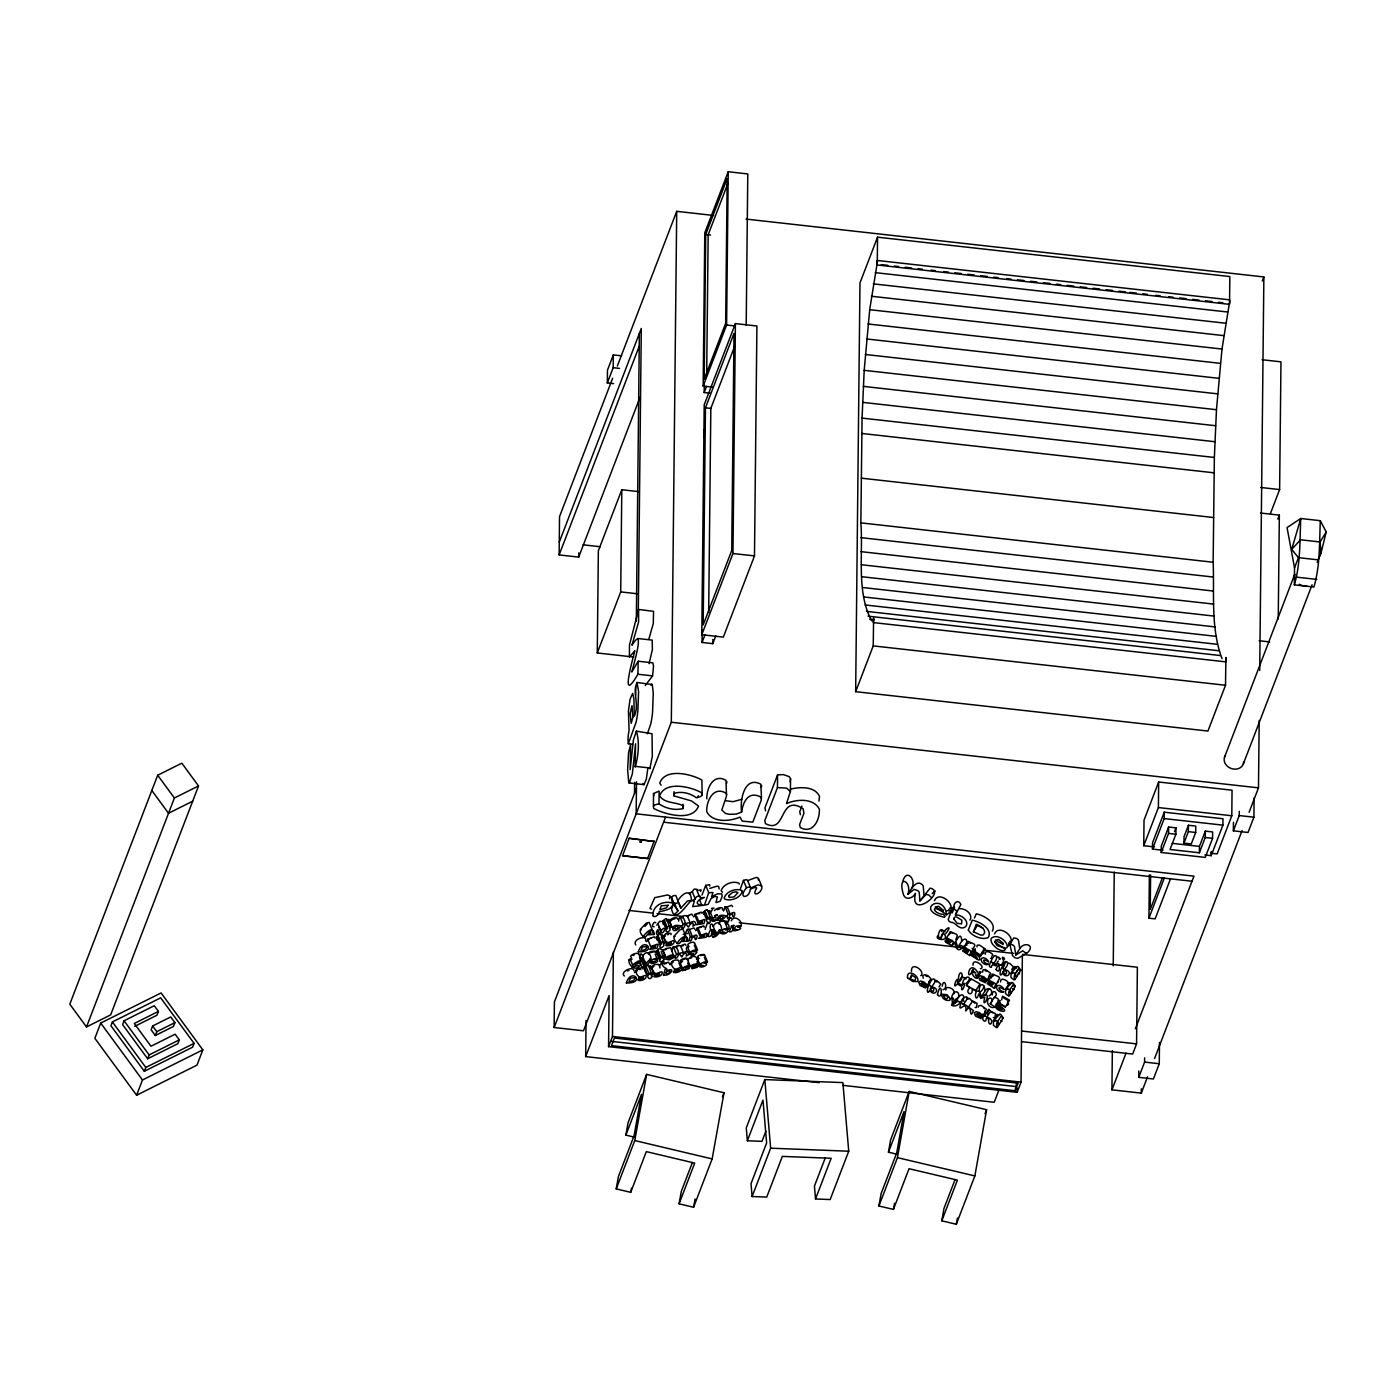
<?xml version="1.0" encoding="UTF-8"?>
<svg xmlns="http://www.w3.org/2000/svg" width="1396" height="1396" viewBox="0 0 1396 1396"><rect width="100%" height="100%" fill="white"/><g stroke="black" fill="none" stroke-linecap="round" stroke-linejoin="round"><path stroke-width="1.5" d="M873.233 620.4L871.575 620.697C856.219 591.834 863.286 554.805 860.861 522.872L862.065 418.102L864.194 370.341L869.691 309.685L877.281 262.727L877.543 237.18L1229.841 276.548L1229.562 302.094L1221.989 349.052L1216.474 409.709L1214.363 457.469L1213.141 562.239C1214.468 594.19 1210.507 628.27 1222.058 658.668M665.526 817.096L583.493 1030.789L554.142 1027.508L554.404 1001.962L636.436 788.269M640.136 397.057L578.694 557.109L559.133 554.927L559.534 516.607L612.652 378.211M578.694 557.109L578.747 552.851M819.138 1082.685L585.674 1056.598L586.058 1020.406M633.801 657.045L597.279 652.962L598.361 550.774L621.796 489.734L638.984 491.654M613.612 383.638L607.33 382.94L607.469 370.167L613.315 354.916L621.709 355.84M607.33 382.94L613.193 367.671L613.315 354.916M1022.361 956.522L1021.034 1082.127L1017.143 1092.3L608.569 1046.634L609.11 995.54L585.674 1056.598M608.569 1046.634L612.478 1036.46L613.368 952.037M597.279 652.962L620.714 591.904L621.796 489.734M622.564 855.713L647.639 858.523L622.564 855.713L629.107 838.281L654.183 841.509L629.107 838.281M634.517 793.277L634.622 782.388M635.546 695.208L635.634 686.5M636.332 621.115L639.368 333.469M636.506 781.743L636.175 813.816L1193.964 876.147L1135.367 1028.782M638.251 615.758L641.288 328.461L559.273 542.154M640.467 841.805L641.27 842.12L640.275 842.172M653.415 806.312L653.537 793.539L659.121 791.043L658.982 803.817C665.718 808.546 674.983 810.657 682.993 808.546L683.394 805.841C675.891 801.845 664.67 803.66 659.627 795.877C665.02 780.608 690.671 786.506 701.752 792.841L702.171 795.127L700.513 796.645L696.325 797.762C690.27 793.172 681.684 791.078 674.355 793.277L673.989 795.912L691.404 800.903L698.524 806.015C692.678 822.052 665.159 814.496 653.729 808.476L653.415 806.312L654.933 804.846L658.982 803.817M554.142 1027.508L671.319 722.238L676.711 211.337L713.548 215.455M673.989 795.912L674.041 791.654M682.993 808.546L683.045 804.288M712.955 387.163L703.165 386.081L704.788 232.8L728.223 171.743L747.785 173.942L746.197 325.041M710.058 393.201L704.195 392.538L704.282 384.022M705.713 234.511L704.177 379.276L725.658 323.314L727.194 178.548L705.713 234.511L710.599 235.069M701.787 634.709L704.212 404.805L735.395 323.593L756.911 326.001L754.486 555.905L723.32 637.117L701.787 634.709L732.952 553.514L735.395 323.593M715.782 635.93L712.815 643.661L702.048 642.457L702.188 629.683M704.195 438.1L704.299 429.584M705.451 407.807L703.165 624.937L731.731 550.495L734.017 333.365L705.451 407.807L710.826 408.4L734.767 346.034M702.171 795.127L701.891 780.067C690.811 773.733 665.142 767.835 659.767 783.104L661.093 785.198M706.673 375.227L708.156 234.79L728.101 182.824M708.679 612.512L710.826 408.4M712.815 643.661L712.85 639.403M703.165 386.081L726.601 325.024L728.223 171.743M726.723 794.376L725.885 793.103C713.53 785.896 706.359 800.606 706.708 811.634C712.606 823.064 729.864 821.476 740.02 817.114L742.236 821.092L752.828 822.122L761.309 799.995L760.698 796.994C749.076 790.921 743.178 800.711 741.625 812.106L736.181 814.112L729.393 814.304L725.588 813.502L721.802 810.064L726.496 796.104L726.007 780.347C713.67 773.122 706.481 787.833 706.83 798.861M741.625 812.106C739.74 800.379 744.295 775.408 760.82 784.22L761.535 798.268M777.45 787.623L777.589 774.85L783.383 774.606L789.298 776.682L790.555 778.759L790.415 791.532L786.471 803.59C796.523 799.088 813.659 797.831 819.382 809.244C819.888 820.412 812.455 834.529 800.24 827.462L799.611 824.495L803.939 813.205L803.084 808.72C778.549 793.155 786.838 834.913 765.427 823.588L764.799 820.604L777.45 787.623L786.629 788.112L790.415 791.532M855.661 691.683L873.233 645.894L873.599 618.096L873.338 622.581L1225.775 661.844L1225.897 657.464L1225.514 685.262L1207.941 731.05L855.661 691.683L859.971 282.969L877.543 237.18M1015.171 1090.747L1018.103 1083.122L614.432 1038.013L611.5 1045.639L1015.171 1090.747L1016.689 1082.685M1017.143 1092.3L1017.178 1088.042M1147.547 1076.84L1141.3 1093.12L1111.931 1089.84L1112.35 1050.665M1113.24 965.77L1114.235 872.186M1021.924 1041.678L1132.662 1054.05L1136.571 1043.876L1137.374 967.236L1022.395 954.393M1159.5 1042.446L1159.273 1063.735L1153.41 1078.986L1138.735 1077.346L1138.804 1070.959M1154.544 846.918L1143.743 845.714L1144.022 820.167L1158.663 782.004L1232.057 790.206L1231.795 815.753L1217.138 853.916L1210.664 853.183M1141.3 1093.12L1141.335 1088.775M1138.735 1077.346L1144.598 1062.094L1144.633 1057.836M1170.546 878.747L1155.138 918.865L1148.925 918.167L1149.379 874.908M1150.601 874.926L1150.234 909.529L1162.432 877.718M1162.973 850.269L1152.485 849.1L1152.555 842.713L1164.264 812.193L1222.983 818.754L1222.913 825.141L1211.205 855.661L1204.905 854.963M1143.743 845.714L1158.401 807.551L1158.663 782.004M1161.228 852.485L1161.28 846.098L1168.609 827.025L1175.956 827.845L1175.886 834.232L1170.023 849.501L1199.391 852.782L1205.237 837.513L1205.306 831.126L1212.653 831.946L1212.583 838.333L1205.254 857.406L1161.228 852.485L1168.539 833.412L1168.609 827.025M1152.485 849.1L1164.194 818.58L1164.264 812.193M1183.965 843.097L1184.035 836.71L1188.432 825.263L1195.761 826.083L1195.691 832.47L1191.294 843.917L1183.965 843.097L1188.362 831.65L1188.432 825.263M1199.391 852.782L1199.443 846.395L1205.306 831.126M1211.205 855.661L1211.239 851.403M1254.097 798.041L1253.905 817.201L1248.041 832.47L1233.366 830.829L1233.453 822.314M1233.366 830.829L1239.229 815.561L1239.264 811.303M1249.106 812.28L1258.477 787.85L1259.192 720.458M1259.716 670.446L1263.869 276.949L746.04 219.085M1278.247 619.039L1279.347 515.124L1260.483 513.013M1270.447 513.466L1279.626 489.577L1280.97 361.843L1262.089 359.732M1320.319 520.691C1319.342 542.73 1320.18 565.904 1313.915 587.035L1294.354 584.854L1294.528 567.823L1287.06 527.583L1300.74 518.492L1320.319 520.691L1326.2 531.963L1321.087 552.694L1317.196 562.309M907.889 894.295C912.478 881.26 896.738 873.215 903.578 894.976C905.864 900.752 913.089 898.082 915.479 893.405C909.075 920.33 947.256 891.59 930.12 888.135L919.912 900.909L919.249 892.707A2.827 1.518 32.2 0 0 917.835 890.683L914.153 889.322L907.889 894.295C910.646 890.386 915.759 879.48 921.849 884.314A2.827 1.518 32.2 0 1 923.245 886.355L923.908 894.539M911.885 887.926C916.544 879.759 906.353 867.684 902.706 881.644M992.8 963.676C991.492 958.214 986.64 967.794 991.439 967.254C990.898 962.071 998.786 968.039 995.139 963.886A2.181 1.169 32.2 0 0 993.254 963.484C999.658 958.563 995.784 949.367 990.828 961.757M641.427 841.858L640.31 841.579M948.914 934.762L950.013 933.575M660.971 932.563C662.524 935.076 666.555 927.974 663.728 928.357C661.006 928.794 661.721 933.662 658.179 932.703C659.226 923.454 652.037 939.717 660.971 932.563L658.703 927.066M1294.354 584.854C1300.618 563.722 1299.763 540.531 1300.74 518.492L1291.719 549.413L1298.437 557.65L1318.016 559.831L1321.087 552.694L1320.092 541.98L1326.2 531.963M1000.286 1000.478C983.814 1010.599 1016.864 1015.974 999.327 1005.835L999.85 1004.457L1005.312 1007.092L1009.517 1000.199L1002.503 996.186L1001.7 999.868M1005.486 1006.83L998.506 1002.537L997.32 1005.835L1002.363 1009.605L998.925 1008.872A3.926 2.111 32.2 0 1 997.18 1006.97L995.941 1007.074M997.617 1026.95L1003.218 1017.893L1000.967 1014.613A2.548 1.379 32.2 0 0 999.868 1014.02C995.941 1018.539 992.591 1020.144 993.481 1025.24C998.855 1029.794 996.412 1027.63 996.639 1023.53L999.222 1024.263L996.953 1020.982A2.548 1.379 32.2 0 0 995.854 1020.371L994.807 1021.261M1009.744 995.348L1015.346 986.309L1013.077 983.028A2.548 1.379 32.2 0 0 1011.978 982.418C1008.069 986.955 1004.719 988.56 1005.609 993.655C1010.983 998.192 1008.54 996.046 1008.767 991.945L1011.35 992.661L1009.081 989.398A2.548 1.379 32.2 0 0 1007.982 988.787L1006.935 989.677M1015.154 979.207L1020.773 970.168L1018.504 966.887A2.548 1.379 32.2 0 0 1017.405 966.276C1013.496 970.813 1010.146 972.419 1011.018 977.514C1016.41 982.051 1013.967 979.905 1014.194 975.804L1016.759 976.519L1014.508 973.239A2.548 1.379 32.2 0 0 1013.409 972.646L1012.362 973.518M998.821 1014.892L997.407 1014.456L997.599 1015.468M1016.358 967.166L1014.822 966.905L1015.956 968.213M647.622 975.158C647.535 980.69 653.328 978.945 651.164 974.792C655.736 973.71 652.543 973.64 651.443 972.698A2.513 1.064 -22.4 0 0 650.309 972.96C646.767 979.067 641.759 966.922 647.29 965.613A2.513 1.064 -22.4 0 1 648.425 965.369L650.833 971.913M650.03 967.009L650.693 966.049L648.564 966.416M661.53 936.035C664.479 934.5 660.256 935.599 660.36 934.273A2.513 1.064 -22.4 0 0 659.226 934.517C653.642 937.327 660.029 938.531 660.797 944.22C656.853 950.449 666.852 946.366 663.1 943.696L665.787 942.387L663.536 942.649L661.268 937.152M663.536 942.649L663.379 941.602A2.513 1.064 -22.4 0 0 662.245 941.864L659.54 944.254L660.797 944.22M664.653 923.122L666.922 928.637C662.978 934.866 672.977 930.783 669.225 928.113L671.912 926.804L669.661 927.066L666.485 918.673A2.513 1.064 -22.4 0 0 665.351 918.934C662.018 921.238 663.397 920.959 662.978 924.065M660.64 958.459C656.696 964.706 666.695 960.605 662.943 957.953C667.515 956.871 664.304 956.766 663.24 955.859A2.513 1.064 -22.4 0 0 662.088 956.103L659.401 958.511L660.64 958.459L657.621 951.13L656.364 951.165L659.069 948.774A2.513 1.064 -22.4 0 1 660.203 948.512M662.158 949.995L660.203 948.512M669.661 927.066L669.522 926.019A2.513 1.064 -22.4 0 0 668.387 926.281L665.683 928.672L666.922 928.637M666.206 920.784L668.893 919.475L666.642 919.737M710.442 917.975L710.302 916.91A2.513 1.064 -22.4 0 0 709.151 917.172C701.979 921.587 712.71 925.949 710.006 919.022L712.693 917.713L710.442 917.975L707.266 909.581A2.513 1.064 -22.4 0 0 706.132 909.843L703.427 912.234L704.683 912.199M709.465 910.873L707.423 910.628M966.503 985.419L969.784 987.949C964.06 992.661 972.855 997.564 972.209 989.293L975.717 990.811L979.94 983.901L970.988 978.736L966.503 985.419L975.909 990.549M647.953 767.608L646.278 779.317L643.992 784.657L628.776 782.877L627.624 769.894L628.549 752.863L630.626 744.487L630.154 769.615L633.383 740.072L636.367 731.138L652.037 733.755L652.316 756.266L649.821 768.777M995.086 1007.144L990.253 1003.741C996.221 997.372 985.803 995.191 987.775 1003.654C993.289 1014.665 1005.731 998.803 994.249 997.39C999.676 993.952 992.294 987.6 992.277 994.929M818.981 801.025L819.522 796.47C814.758 786 800.013 786.89 790.555 789.106M726.635 783.331L726.862 781.603M718.853 923.96C721.994 915.357 733.703 927.276 727.019 929.387A3.385 1.448 -22.4 0 0 725.135 929.684C733.354 929.562 720.371 939.368 719.289 929.579M761.448 787.222L761.675 785.494M931.01 987.024C927.834 979.783 925.373 998.402 929.858 990.2C933.156 997.163 941.253 989.834 933.121 987.147A3.141 1.693 32.2 0 0 931.01 987.024C938.95 980.655 932.877 973.553 929.038 985.07M1003.724 969.731C1000.531 962.49 998.07 981.109 1002.555 972.907C1005.853 979.87 1013.95 972.541 1005.818 969.854A3.141 1.693 32.2 0 0 1003.724 969.731C1011.664 963.362 1005.574 956.26 1001.735 967.777M694.894 929.282L693.847 927.904L689.484 929.509L692.521 936.856C701.438 929.98 694.475 945.877 694.911 936.629A2.181 0.942 -22.4 0 0 692.241 937.728C689.519 946.436 687.53 935.023 692.521 936.856M732.603 906.65L731.556 905.271L727.211 906.877L730.248 914.223C739.165 907.348 732.185 923.245 732.638 913.996A2.181 0.942 -22.4 0 0 729.968 915.078C727.229 923.803 725.239 912.391 730.248 914.223M758.412 880.161L757.941 877.77L756.335 877.403L747.628 880.614L750.664 887.961L758.185 884.82L761.64 886.059C763.769 892.498 750.141 898.832 756.615 888.205A3.036 1.309 -22.4 0 0 755.445 887.524A4.363 1.867 -22.4 0 0 750.106 889.706C749.827 898.431 736.844 899.46 746.476 887.751L749.373 886.914L750.664 887.961M963.572 1000.374L963.938 1001.298M719.167 889.008L718.696 886.547L717.09 886.163L709.883 888.38M790.119 781.673L790.555 778.759M686.029 945.424L685.017 944.08L680.602 945.825L683.621 953.154C687.652 948.216 691.753 954.62 686.169 956.033C688.054 950.798 682.906 953.363 681.894 956.975C680.428 956.4 679.922 950.693 677.095 957.761C672.383 960.71 676.641 951.95 679.119 953.712A3.089 1.326 -22.4 0 1 681.335 952.805L683.621 953.154M692.748 915.479L691.735 914.153L687.303 915.881L690.339 923.227C694.37 918.289 698.471 924.693 692.887 926.089C694.772 920.854 689.624 923.437 688.612 927.049C686.623 926.857 687.059 920.47 683.813 927.834C679.102 930.783 683.359 922.023 685.837 923.786A3.089 1.326 -22.4 0 1 688.054 922.878L690.339 923.227M655.806 922.704C654.026 920.435 650.344 927.52 654.183 926.804M661.547 921.412L659.61 921.412L656.783 925.199M703.863 914.31L705.922 915.287M723.582 910.96L725.135 906.772L727.211 906.877M740.369 888.781L743.457 880.405L746.354 879.567L747.628 880.614M697.372 889.444L694.353 889.008L692.241 891.66L695.278 898.989L692.015 900.752L694.475 901.066L692.643 906.597C717.666 903.613 690.182 907.749 699.099 900.036L704.457 897.419L699.954 897.942C702.153 894.121 694.929 896.249 695.278 898.989M637.902 674.233L638.199 661.233L631.812 671.965C631.062 673.954 646.871 621.726 631.969 645.231L638.618 621.866L638.583 609.441L629.474 645.074L629.404 657.027L634.866 650.745C634.29 653.851 618.393 707.772 637.902 674.233L652.578 675.873L653.52 666.189L652.874 662.873L638.199 661.233M934.448 900.717C939.072 889.13 960.553 907.103 946.54 914.781C929.37 901.519 932.476 913.804 943.347 914.397L945.197 916.3L944.411 917.294C913.525 910 943.783 891.311 946.54 914.781M978.16 1007.214L978.683 1005.853L981.144 1005.399L986.431 1009.291L982.208 1017.422L976.205 1014.229L981.144 1018.679L975.507 1016.061L974.286 1012.798L976.136 1011.681L979.381 1012.606L982.016 1014.857L982.208 1017.422M994.563 933.889C998.733 923.053 1019.638 938.88 1007.65 946.366M709.796 886.111L709.552 884.663L705.713 885.361L701.996 895.028M888.449 1152.189L890.648 1139.782L909.197 1091.445L986.606 1109.715L974.862 1175.921L956.312 1224.257L941.794 1220.819L957.412 1180.126L909.04 1168.714L893.423 1209.407L878.904 1205.987L881.103 1193.58L896.738 1152.869L904.067 1111.495L888.449 1152.189L896.738 1154.16M878.904 1205.987L897.453 1157.65L909.197 1091.445M893.423 1209.407L894.522 1203.212M941.794 1220.819L943.993 1208.413L954.934 1179.917M956.312 1224.257L957.412 1218.045M625.862 1135.123L628.078 1122.716L646.627 1074.379L724.018 1092.754L712.135 1158.924L693.585 1207.261L679.084 1203.823L694.702 1163.112L646.331 1151.63L630.713 1192.341L616.212 1188.886L618.428 1176.479L634.063 1135.786L641.479 1094.412L625.862 1135.123L634.15 1137.094M616.212 1188.886L634.761 1140.549L646.627 1074.379M630.713 1192.341L631.463 1188.205M709.308 923.611L707.266 923.245L705.137 929.474M679.084 1203.823L681.3 1191.416L692.241 1162.92M693.585 1207.261L695.068 1198.99M677.845 919.353C677.13 915.602 669.417 918.777 668.911 921.953M634.168 971.023C633.435 964.95 619.318 972.174 624.396 976.013M687.617 960.465C690.741 953.852 699.309 955.388 698.209 963.676M669.487 963.851L668.457 962.158L663.641 963.641C665.787 957.691 657.865 965.212 660.064 967.952M643.085 969.278L643.155 968.51A2.966 1.274 -22.4 0 0 642.195 967.986C630.242 966.887 638.495 980.655 643.469 977.27C629.177 981.161 646.714 982.557 646.191 975.856A2.966 1.274 -22.4 0 0 645.214 975.333L638.775 977.793M655.021 938.182L655.108 937.414A2.966 1.274 -22.4 0 0 654.131 936.89L647.692 939.124L650.711 946.697L655.719 945.65L649.489 949.385L657.01 948.233L658.127 944.76A2.966 1.274 -22.4 0 0 657.15 944.237L650.711 946.697M659.087 965.718L659.156 964.95A2.966 1.274 -22.4 0 0 658.197 964.427C646.243 963.31 654.497 977.095 659.47 973.693C645.179 977.584 662.716 978.98 662.193 972.279A2.966 1.274 -22.4 0 0 661.215 971.756L654.776 974.216M671.022 934.622L671.11 933.854A2.966 1.274 -22.4 0 0 670.132 933.331C658.179 932.214 666.433 945.999 671.406 942.597C657.115 946.488 674.652 947.884 674.128 941.183A2.966 1.274 -22.4 0 0 673.151 940.66L666.712 943.12M678.578 961.373L678.648 960.605A2.966 1.274 -22.4 0 0 677.671 960.082C665.718 958.965 673.971 972.75 678.945 969.348C664.67 973.239 682.19 974.635 681.667 967.934A2.966 1.274 -22.4 0 0 680.707 967.411L674.268 969.871M701.944 913.508L702.014 912.74A2.966 1.274 -22.4 0 0 701.036 912.216L694.597 914.45L697.634 922.006L702.642 920.959L696.395 924.693L703.933 923.559L705.032 920.069A2.966 1.274 -22.4 0 0 704.073 919.545L697.634 922.006M704.125 927.223L704.195 926.473A2.966 1.274 -22.4 0 0 703.218 925.949L696.779 928.166L699.815 935.739L704.806 934.692L698.576 938.426L706.097 937.274L707.214 933.802A2.966 1.274 -22.4 0 0 706.254 933.278L699.815 935.739M649.07 663.658L652.386 649.664L652.194 640.101L637.518 638.461M629.317 783.016L632.336 773.925L635.546 743.806L635.145 767.137C638.461 756.126 639.717 741.695 636.367 731.138M877.299 260.598L877.177 264.978L1229.475 304.345L1229.754 303.054L1229.667 299.843L877.369 260.476L877.177 264.978M648.843 639.228L653.293 623.506L653.555 611.343L638.583 609.441M157.678 775.234L69.8 1004.178L86.5 1026.95L110.65 1014.892L198.529 785.948L181.829 763.193L157.678 775.234L174.395 797.989L86.5 1026.95M100.704 1023.059L94.858 1038.327L136.616 1095.232L196.976 1065.131L202.839 1049.862L161.081 992.957L100.704 1023.059L142.462 1079.981L136.616 1095.232M112.395 1021.924L110.93 1025.746L144.329 1071.273L192.613 1047.192L194.079 1043.37L160.68 997.843L112.395 1021.924L145.795 1067.451L144.329 1071.273M124.069 1020.79L122.604 1024.612L147.662 1058.761L177.833 1043.702L179.299 1039.88L175.128 1034.192L150.977 1046.232L134.278 1023.477L158.429 1011.419L154.241 1005.731L124.069 1020.79L149.128 1054.94L147.662 1058.761M152.618 1025.99L151.152 1029.794L155.322 1035.5L173.436 1026.461L174.901 1022.64L170.731 1016.951L152.618 1025.99L156.788 1031.679L155.322 1035.5M158.429 1011.419L156.963 1015.241L134.662 1026.357M617.346 365.996L676.711 211.337M559.133 554.927L639.228 346.243M704.195 392.538L706.533 386.43M628.305 743.736L636.035 722.36A16.839 2.74 -83.6 0 0 637.867 711L638.583 691.439L637.012 682.504C632.353 693.376 639.717 704.806 634.238 716.183L633.941 698.907L632.65 693.341L630.032 699.431L628.444 710.965L629.072 730.701A7.608 1.239 -83.6 0 0 628.025 739.845L628.305 743.736L632.51 744.208M647.43 733.807L650.711 724A16.839 2.74 -83.6 0 0 652.543 712.641L653.258 693.079L652.281 684.546L637.012 682.504M702.048 642.457L705.015 634.726M647.639 858.523L654.183 841.09M657.76 936.873L656.853 939.648L657.865 940.136M662.699 935.337L665.735 942.666M657.621 951.13L656.993 954.288M685.174 924.257C685.593 918.184 679.137 912.199 678.648 921.168M678.456 954.183C678.875 948.128 672.418 942.125 671.93 951.095M665.211 969.068L663.397 975.333A2.687 1.152 -22.4 0 0 664.479 975.089C670.289 976.048 676.467 966.259 666.66 970.988C668.51 966.992 660.744 968.597 662.193 961.739M689.484 929.509C687.617 926.787 683.586 935.355 687.478 933.505M708.732 892.69L704.457 905.166L708.156 904.311L711.122 898.448L714.996 896.441L717.387 896.965L715.939 902.601L720.196 901.258L722.203 896.337L721.732 893.894L717.509 893.841L711.576 896.686L712.99 892.515L708.732 892.69L705.713 885.361M709.622 913.804L712.501 909.459M712.641 917.975L709.657 910.558M777.589 774.85L764.938 807.83L765.566 810.814M726.339 924.292L729.218 919.947M801.915 806.068L799.734 811.722L800.379 814.706M722.465 1096.785L724.018 1092.754M825.368 1157.616L814.444 1186.111L815.526 1198.972L830.166 1199.548L848.733 1151.211L842.887 1082.598L764.816 1079.579L746.267 1127.916L747.366 1140.776L761.989 1141.335L765.898 1131.161M747.366 1140.776L762.984 1100.083L766.631 1142.958L751.013 1183.668L752.095 1196.529L766.736 1197.087L782.353 1156.394L831.161 1158.279L815.526 1198.972M752.095 1196.529L770.644 1148.193L764.816 1079.579M911.483 971.424C910.716 961.059 924.484 970.203 921.5 975.176L920.679 975.664M910.035 978.666L911.501 974.879L914.851 977.078A3.071 1.658 32.2 0 1 915.689 978.509L915.078 980.114A3.089 1.675 32.2 0 1 913.595 980.289L910.035 978.666L912.042 975.49M952.77 907.522L948.25 919.301L948.983 921.203A5.462 2.949 32.2 0 0 951.095 922.39C955.004 921.5 958.668 930.312 964.776 927.363C971.058 922.302 961.355 914.031 955.475 915.043L956.853 910.803C949.612 908.238 957.115 896.337 960.849 904.451L955.475 915.043M952.247 912.932L954.498 907.051M952.159 945.86L953.311 942.125A3.001 1.623 32.2 0 0 952.386 940.625C932.982 931.83 963.24 946.924 946.017 939.927C942.422 941.829 949.472 943.993 950.31 944.708C954.655 948.931 960.78 926.647 961.739 941.131L957.743 947.483C953.451 930.8 954.114 958.354 963.083 946.75C969.208 943.679 966.992 935.355 961.739 941.131M942.195 986.204C943.836 976.554 948.704 988.281 942.963 989.729M974.443 918.062L976.293 913.804C983.098 915.13 997.076 922.355 992.329 931.149M973.413 931.76L976.328 924.187C979.8 925.792 987.618 930.085 983.482 934.639A6.195 3.333 32.2 0 1 980.533 935.006L973.413 931.76L977.427 925.391L983.255 928.323M957.621 982.767C958.616 971.982 950.938 991.875 957.167 983.953L961.739 986.483C960.657 997.25 968.388 977.427 962.193 985.279L957.621 982.767C967.044 977.427 959.349 965.718 958.371 979.085M969.731 955.562L970.883 951.828A3.001 1.623 32.2 0 0 969.958 950.327L964.462 947.622L963.973 948.617L967.899 950.153L968.492 951.601L963.589 949.629L962.49 950.833L969.731 955.562L974.879 945.476A3.001 1.623 32.2 0 0 973.972 943.975L967.969 941.34L963.729 948.268M962.193 985.279C963.362 973.256 974.862 976.083 966.119 983.412M973.012 965.247C972.314 956.609 986.85 967.271 980.446 968.789M971.738 971.982L972.454 970.133L975.856 973.117L971.738 971.982L973.745 968.807M971.389 973.012C965.805 980.76 969.173 959.261 977.287 971.791C979.573 973.187 977.758 976.432 975.385 974.879C979.399 981.213 973.239 977.636 972.227 973.466L971.389 973.012L973.396 969.819M961.094 1002.764C956.487 1016.271 967.236 997.878 965.875 1010.983C972.89 1000.618 968.51 1022.186 973.413 1010.634L965.875 1005.155A3.141 1.693 32.2 0 0 963.746 1004.544C954.724 1000.025 975.595 989.869 963.1 1004.614M970.534 979.015L970.935 979.975M1262.298 281.015L1263.869 276.949M994.406 988.316L995.54 984.581A3.001 1.623 32.2 0 0 994.633 983.081L989.118 980.376L988.647 981.371L992.556 982.906L993.167 984.355L988.263 982.383L987.147 983.587L994.406 988.316L999.553 978.23A3.001 1.623 32.2 0 0 998.629 976.729L992.643 974.094L988.403 981.022M984.581 1015.73C979.73 1018.417 985.942 1024.716 986.291 1018.539A2.216 1.187 32.2 0 1 988.874 1019.307C987.513 1022.5 990.951 1027.561 991.875 1020.895L990.218 1018.626L984.581 1015.73L988.892 1009.43L990.584 1011.245L986.571 1017.597M1003.515 967.201L1005.731 961.425M988.577 1009.378L987.426 1014.264M999.082 1000.827L997.739 1000.81M1010.791 973.344L1014.822 966.905M993.237 1021.087L997.268 1014.648M1005.364 989.502L1009.535 982.871L1010.948 983.308M1009.395 983.063L1010.128 984.145M1020.738 970.255L1019.603 970.22M1003.183 1017.981L1002.049 1017.963M1015.311 986.396L1012.763 985.593M985.053 1113.729L986.606 1109.715M998.925 1090.049L994.231 1102.264L842.922 1085.355M1277.829 519.103L1279.347 515.124M1174.49 831.667L1175.956 827.845M1148.925 918.167L1164.316 878.067M1294.528 567.823L1298.437 557.65M1224.484 757.33L1294.79 574.175A9.981 8.359 21 0 0 1294.755 578.572M1111.931 1089.84L1125.996 1053.212M1243.347 763.856L1312.1 584.767M1154.579 1058.517L1242.074 830.585M669.452 898.658L670.063 896.023L667.707 894.941L654.741 897.663L649.978 908.412L651.6 909.197M731.277 920.784C735.203 912.687 745.656 924.955 739.391 926.63A3.385 1.448 -22.4 0 0 737.507 926.927C747.855 928.515 728.939 932.511 735.081 929.998A4.293 1.832 -22.4 0 0 737.228 929.649C732.935 929.771 734.087 924.449 741.276 926.106M641.427 841.945L640.066 842.015M645.58 940.852C647.936 934.186 631.498 939.333 635.826 944.987M662.734 951.182L665.63 948.582L670.691 947.762L673.954 956.871L667.742 958.337L673.291 957.848L669.295 959.907L665.63 959.157L667.637 956.487L670.987 955.108L673.727 955.091L673.954 956.871M722.517 909.983C724.123 905.533 715.799 908.307 714.49 910.558M646.47 941.55L648.233 940.119M634.534 972.646L637.117 970.883M662.472 937.972L665.054 936.21M693.393 916.858L695.958 915.095M670.028 964.723L671.79 963.292M695.574 930.591L697.319 929.16M697.354 797.605L698.436 795.772M650.99 685.296L651.688 684.145M969.941 920.173C973.518 914.223 965.072 908.081 959.471 908.691M937.815 935.983C933.819 939.613 949.681 942.352 944.464 934.151C941.34 931.935 942.544 940.817 938.932 937.309C936.89 935.093 941.358 925.897 941.724 931.603M940.852 938.077C942.003 930.347 954.934 921.814 945.738 933.61M946.156 938.566L950.397 931.638L956.382 934.273A3.001 1.623 32.2 0 1 957.307 935.774L955.859 939.438M926.665 986.763L926.473 984.197L923.838 981.964L920.592 981.022L918.743 982.156L919.964 985.402L925.6 988.036L920.662 983.569L926.665 986.763L930.888 978.648L927.851 975.595L924.606 974.652L922.756 975.787L923.245 978.212M976.973 946.907L977.217 945.197L979.451 945.075L985.035 948.809L980.725 955.894L975.211 953.241L979.538 957.377L979.783 959.541A3.211 1.728 32.2 0 1 978.352 959.959L971.372 955.649L975.35 948.826M981.074 955.632C960.116 940.258 987.687 968.091 972.523 955.004L975.525 950.222M959.174 980.777L961.163 977.601M951.671 997.861C952.247 990.759 959.645 989.31 958.808 996.814L954.794 1003.166C950.432 986.012 951.2 1016.497 957.604 997.459M979.852 955.841L982.854 951.077M958.808 996.814C963.921 991.038 966.084 999.536 960.029 1002.45C958.494 1006.795 947.587 1007.703 953.625 1001.665M953.171 1003.462L956.173 998.681M976.694 978.264L980.865 971.791L976.851 978.142M968.074 1007.528L972.768 1001.037L977.113 1003.392L976.397 1007.458L975.141 1007.528M995.296 965.788L998.297 961.024M979.957 992.155C973.221 986.257 975.071 1006.307 978.858 993.83L980.707 998.367L984.843 997.058C980.428 1013.531 994.894 987.879 981.283 996.918L979.957 992.155C988.717 985.681 979.381 980.027 979.224 990.462M986.501 981.528L986.309 978.945L983.691 976.711L980.446 975.769L978.596 976.903L979.818 980.167L985.436 982.784L980.498 978.317L986.501 981.528L990.741 973.396L985.436 969.487L982.976 969.941L982.627 972.122M1009.797 944.272L1013.81 937.92L1016.637 938.496A2.67 1.448 32.2 0 1 1018.487 940.433L1019.813 948.617L1015.817 954.969L1014.491 946.785A2.67 1.448 32.2 0 0 1012.641 944.865L1009.797 944.272L1012.501 955.545L1014.822 957.673L1017.684 958.389L1026.496 953.485C1036.53 945.615 1024.472 940.939 1019.813 948.617M981.283 996.918L985.279 990.549C989.938 984.826 994.964 993.289 988.944 995.959M985.192 995.034L989.188 988.682M980.603 1017.23L982.61 1014.054M990.253 1003.741L994.249 997.39M1014.63 974.774L1018.626 968.405M1016.183 972.628L1018.19 969.452M997.18 1006.97L1000.182 1002.188M1009.203 990.916L1013.199 984.564M997.076 1022.5L1001.072 1016.148M671.127 920.837L672.157 919.702M714.054 908.115L711.576 908.412L712.641 908.796M953.922 993.795C955.754 990.061 949.385 986.222 946.209 987.879L945.842 990.061M645.336 685.488L652.578 675.873M689.467 954.463L691.369 953.974A4.293 1.832 -22.4 0 0 693.515 953.608C683.813 952.177 701.473 947.814 695.679 950.606A3.385 1.448 -22.4 0 0 693.795 950.903C690.409 952.683 699.78 950.379 695.993 953.381C691.264 960.256 682.487 947.221 688.35 946.628A4.293 1.832 -22.4 0 0 689.048 946.593M682.051 970.342L683.953 969.836A4.293 1.832 -22.4 0 0 686.099 969.487C676.397 968.056 694.056 963.694 688.263 966.468A3.385 1.448 -22.4 0 0 686.378 966.765L685.488 967.603L688.856 967.48L689.275 968.597L682.086 970.656L679.014 962.996M720.807 933.243L722.709 932.755A4.293 1.832 -22.4 0 0 724.856 932.406C720.563 932.545 721.715 927.223 728.904 928.881M699.448 966.451L701.368 965.945A4.293 1.832 -22.4 0 0 703.514 965.596C693.795 964.165 711.454 959.802 705.661 962.594A3.385 1.448 -22.4 0 0 703.776 962.891C712.728 963.432 696.639 972.977 697.18 960.954M638.513 954.323C638.757 951.374 627.327 955.579 631.533 957.604M631.882 967.131L638.077 965.491L633.33 964.322L638.391 960.989L641.881 961.233L635.808 963.432L640.328 963.519L640.624 964.95A3.176 1.361 -22.4 0 1 639.159 966.172C633.54 973.483 623.872 958.249 632.109 959.139M648.529 954.166C647.378 950.885 658.179 950.327 653.974 952.072M658.371 958.843L656.486 959.349A3.385 1.448 -22.4 0 0 654.602 959.645C664.95 961.233 646.034 965.229 652.176 962.717A4.293 1.832 -22.4 0 0 654.323 962.368C657.533 960.465 650.222 962.996 651.566 960.518C656.486 955.422 662.803 963.17 655.352 951.496M694.266 943.068C694.65 940.503 684.895 944.115 688.594 945.598M682.522 961.355C674.826 961.547 689.45 955.457 686.151 959.349M698.593 957.586C694.091 954.934 708.854 953.468 702.642 955.248A3.385 1.448 -22.4 0 0 700.757 955.545M691.526 900.42L687.478 900.943L680.829 908.168L677.81 900.821C681.283 894.679 690.776 886.704 691.526 900.42C686.849 903.718 673.919 926.578 671.319 907.365L675.367 903.299L674.076 903.038M651.094 959.942L649.053 960.204L645.737 963.816L642.718 956.487C645.72 949.716 651.217 952.787 651.094 959.942C648.337 964.409 641.043 972.454 640.223 961.582M721.627 929.98L719.603 930.242L716.27 933.854L713.251 926.525C716.253 919.772 721.749 922.843 721.627 929.98C719.778 932.284 712.536 942.509 711.524 933.47M1291.719 549.413L1300.531 539.781L1320.092 541.98M644.935 926.421L647.273 923.873M640.24 929.509L646.278 923.07L649.192 922.424L654.078 934.413L647.081 934.901C644.149 941.585 637.553 929.823 641.392 929.631M643.259 936.838C644.812 933.331 653.869 924.431 654.078 934.413M673.954 936.193L680.009 929.753L682.906 929.108L687.792 941.113L680.794 941.602C677.933 948.163 671.336 936.367 675.123 936.315M677.077 943.661C678.247 940.171 687.635 931.027 687.792 941.113M919.912 900.909L926.106 894.487L928.689 894.888L931.132 897.314M674.338 914.712L678.386 910.628C676.153 908.744 667.009 896.79 674.094 895.604A2.687 1.152 -22.4 0 1 676.048 895.813L677.81 900.821M642.614 967.184L644.516 965.055L641.497 957.726M713.024 937.135L715.049 935.093L712.78 929.596M683.255 934.5L684.773 933.767M932.162 893.597L935.128 890.962M653.084 966.835L654.009 966.189M674.216 904.311L677.13 902.933A2.687 1.152 -22.4 0 1 679.067 903.16L680.829 908.168M644.516 965.055C639.211 963.257 645.877 958.162 645.737 963.816M715.049 935.093C709.744 933.296 716.427 928.2 716.27 933.854M700.548 891.468L701.176 889.88L696.936 890.613L699.204 896.11M681.894 917.765L683.237 916.98M687.338 916.561L688.682 915.776M680.62 946.488L683.464 945.546M665.438 949.769L666.782 948.948M690.444 958.406L691.788 957.586M985.087 949.263L983.412 948.879M971.354 955.196L972.523 955.004M682.155 916.91L682.819 916.439A3.089 1.326 -22.4 0 1 685.017 915.532L687.303 915.881M675.437 946.854L676.1 946.383A3.089 1.326 -22.4 0 1 678.316 945.476L680.602 945.825M954.794 1003.166L958.075 1001.107L960.029 1002.45M651.129 968.335L652.298 967.637M1008.54 944.115L1009.064 942.579M989.45 976.415L989.223 975.158M985.14 1012.327L984.913 1011.07M957.743 947.483L961.163 945.406L963.083 946.75M1015.817 954.969L1022.675 950.833L1026.496 953.485M633.034 955.562L634.15 954.986M679.276 962.682L680.934 962.507A4.293 1.832 -22.4 0 0 681.632 962.455M650.763 952.718L651.566 952.316A3.385 1.448 -22.4 0 1 652.839 952.037M682.539 959.837L683.342 959.436A3.385 1.448 -22.4 0 1 684.616 959.157M673.5 961.844L671.232 962.542M717.23 909.651L719.917 908.779M951.618 1004.858L953.608 1003.811M174.395 797.989L198.529 785.948M192.665 801.217L168.532 813.257L151.832 790.485M156.788 1031.679L174.901 1022.64M149.128 1054.94L179.299 1039.88M145.795 1067.451L194.079 1043.37M142.462 1079.981L202.839 1049.862M1007.563 1005.225L1008.61 1003.968L1007.511 1001.857M741.765 799.332L733.04 801.688L725.728 800.728M996.814 957.324L997.268 957.115A2.181 1.169 32.2 0 1 999.135 957.534L1000.304 959.122L998.873 958.982M676.03 947.134L677.618 946.697M664.252 963.973L666.415 963.397M649.943 938.67L651.321 938.182M699.03 927.712L701.56 927.171M699.047 958.581A4.293 1.832 -22.4 0 1 698.332 958.616L696.43 959.104L698.017 959.593M673.012 919.249L674.844 918.847M697.494 913.717L699.605 913.63M638.635 969.487L640.764 969.417M695.941 914.624L694.597 914.677M665.02 935.739L663.693 935.791M637.082 970.412L635.756 970.464M939.019 986.885L940.764 984.128L937.117 980.795A3.141 1.693 32.2 0 0 935.023 980.673M1011.734 969.592L1013.461 966.835L1009.832 963.502A3.141 1.693 32.2 0 0 1007.72 963.38M692.241 891.66L688.996 893.423L690.601 893.911M627.362 970.866L628.915 970.517M985.227 970.918L986.536 970.935M667.323 934.622L668.475 934.552M967.096 998.262L967.742 998.175A3.141 1.693 32.2 0 1 969.888 998.803L972.07 1001.159M990.584 1011.245L995.557 1013.618L994.894 1017.667L993.376 1017.597M648.808 939.368L647.692 939.368M652.874 966.905L651.758 966.887M630.556 960.413L628.863 959.802M1018.626 972.838L1019.534 973.693L1018.12 973.85M1001.089 1020.581L1001.979 1021.418L1000.566 1021.575M946.837 910.907L949.175 910.436L948.948 909.407M928.811 981.65L929.858 980.899M952.334 933.156L950.153 932.214M969.417 942.841L970.517 943.015M770.644 1148.193L848.733 1151.211M980.69 971.913L979.277 971.529M967.201 999.1L968.143 999.257M881.312 264.594L887.804 265.327M894.278 266.043L898.605 266.531M905.079 267.247L911.571 267.98M918.062 268.695L922.372 269.184M931.027 270.143L935.337 270.632M943.993 271.592L948.32 272.08M954.794 272.813L961.286 273.529M967.76 274.262L974.251 274.977M980.725 275.71L987.216 276.425M993.708 277.158L998.018 277.63M1006.673 278.607L1010.983 279.095M1017.475 279.811L1023.966 280.544M1030.44 281.259L1036.931 281.992M1043.405 282.707L1049.897 283.44M1056.371 284.156L1060.698 284.644M1067.19 285.36L1073.664 286.093M1080.155 286.808L1086.629 287.541M1093.12 288.257L1099.612 288.989M1106.086 289.722L1112.577 290.438M1119.051 291.171L1125.542 291.886M1129.87 292.375L1136.344 293.09M1142.835 293.823L1147.146 294.294M1155.801 295.271L1160.128 295.76M1168.766 296.72L1173.094 297.208M1179.568 297.924L1186.059 298.657M1192.533 299.372L1199.024 300.105M1205.516 300.821L1211.99 301.553M1218.481 302.269L1222.791 302.757M875.257 272.639L1227.555 312.006M873.303 283.859L1225.601 323.226M871.436 296.249L1223.734 335.616M869.691 309.685L1221.989 349.052M868.068 323.977L1220.366 363.344M866.602 338.966L1218.9 378.333M726.601 325.024L734.418 325.896M865.311 354.479L1217.591 393.846M864.194 370.341L1216.474 409.709M863.269 386.36L1215.567 425.728M613.193 367.671L619.475 368.387M862.554 402.345L1214.852 441.712M862.065 418.102L1214.363 457.469M861.803 433.458L1214.084 472.825M1260.745 487.466L1279.626 489.577M861.332 478.165L1213.613 517.532M860.861 522.872L1213.141 562.239M1297.285 577.229L1316.847 579.41M860.809 537.635L1213.107 577.019M860.983 551.647L1213.281 591.032M861.384 564.734L1213.682 604.102M732.952 553.514L754.486 555.905M583.039 544.806L600.35 546.743M862.013 576.74L1214.311 616.107M862.85 587.524L1215.131 626.909M1259.122 640.729L1269.61 641.916M863.88 596.965L1216.178 636.349M865.101 604.957L1217.399 644.324M866.497 611.378L1218.795 650.745M868.068 616.177L1220.348 655.544M869.76 619.3L874.088 619.789M620.714 591.904L637.902 593.824M873.233 645.894L1225.514 685.262M671.319 722.238L1258.477 787.85M1239.229 815.561L1253.905 817.201M1158.401 807.551L1231.795 815.753M1164.194 818.58L1222.913 825.141M635.773 766.404L650.449 768.044M1188.362 831.65L1195.691 832.47M1168.539 833.412L1175.886 834.232M1205.237 837.513L1212.583 838.333M1172.186 843.341L1199.443 846.395M663.571 822.192L1192.01 881.242M628.95 910.436L652.735 913.089M657.062 913.577L682.993 916.474M708.941 919.371L728.398 921.535M739.199 922.756L966.189 948.111M983.482 950.048L1013.74 953.433M1021.575 1031.033L1136.571 1043.876M1144.598 1062.094L1159.273 1063.735M612.478 1036.46L1021.034 1082.127M611.553 1041.381L1015.224 1086.489M944.848 931.725L941.811 929.614M672.401 907.662L671.319 907.365M990.584 958.424L992.259 958.145L991.579 957.045M968.248 943.364L966.747 943.504L966.87 945.197M992.905 976.118L991.404 976.258L991.526 977.95M1001.613 964.688L1003.759 960.937L1002.974 959.715M973.745 949.193L972.105 948.338M998.402 981.946L997.477 981.615M925.967 976.066L927.468 976.519M1012.693 989.991L1014.107 989.485L1012.624 988.752M992.033 955.859C995.348 955.196 987.67 949.838 985.541 952.177L985.192 954.341M1007.406 983.482C1010.721 982.819 1003.043 977.462 1000.897 979.8L1000.548 981.964M897.453 1157.65L974.862 1175.921M634.761 1140.549L712.135 1158.924M935.704 981.493L937.013 981.964M643.992 784.657L643.015 783.522M645.51 971.215C644.376 964.811 645.022 969.627 647.657 975.089M949.612 908.115L950.536 908.43M1009.727 941.305L1010.652 941.602M1003.131 958.965C1007.057 960.431 1001.839 955.108 1002.258 958.249M1003.864 998.088L1008.139 1000.443M961.635 976.397L966.207 978.928M973.867 1002.363L974.827 1003.183M992.888 1012.938L992.277 1012.536A2.216 1.187 32.2 0 0 990.689 1012.083M722.482 892.323L721.156 890.648C723.145 884.122 732.935 880.492 738.903 883.179L739.269 884.174M993.463 975.595L992.399 974.67M983.726 1007.65L984.477 1008.767M983.534 951.008L983.796 953.171A3.211 1.728 32.2 0 1 982.348 953.59M671.179 896.982L673.343 901.519M983.953 985.785L985.279 990.549M758.621 878.712L761.64 886.059M743.457 880.405L746.476 887.751M725.135 906.772L728.154 914.118M732.586 926.124L734.104 929.806M724.908 922.267L727.176 927.764M709.552 917.242L711.07 920.906M705.067 911.152L708.104 918.498M712.344 929.614L714.612 935.111M712.955 931.935C707.615 929.335 711.157 919.283 713.251 926.525M699.693 900.158L701.211 903.823M705.434 914.031L706.952 917.696M703.479 911.954L706.481 919.371M696.691 916.457L698.96 921.971M698.122 928.357L701.141 935.686M704.526 954.742L707.563 962.071M704.317 957.29L706.585 962.804M694.545 942.754L697.564 950.083M694.318 945.301L696.587 950.816M687.408 929.404L690.427 936.751M674.477 903.317L677.496 910.663M680.061 916.84L683.08 924.169M697.354 958.424L700.391 965.753M684.564 933.976L687.6 941.305M687.373 946.436L690.392 953.765M687.129 958.616L690.148 965.962M687.652 963.013L689.17 966.678M668.876 919.667L671.895 926.996L668.841 919.737M664.304 920.261L667.323 927.59M679.957 962.315L682.976 969.644M662.699 921.063L665.7 928.48M673.343 946.767L676.362 954.096M658.231 924.361L661.268 931.69M658.162 935.843L661.181 943.173M662.594 949.489L665.613 956.836M662.559 949.577L665.578 956.923M656.574 936.646L659.558 944.062M661.111 951.409L663.379 956.906M651.6 929.108L653.869 934.622M662.489 956.173L664.007 959.837M658.005 950.1L661.041 957.429M656.417 950.903L659.418 958.302M655.125 954.061L657.394 959.558M649.681 958.86L651.199 962.525M650.798 966.346L653.799 973.762M650.711 973.029L652.229 976.694M646.226 966.939L649.245 974.268M641.043 957.726L644.08 965.072M642.422 961.896C637.065 959.296 640.624 949.245 642.718 956.487M638.862 953.904L641.881 961.233M630.067 958.895L633.103 966.241M653.537 793.539L653.869 795.703M1243.696 761.692A9.981 8.359 21 0 1 1231.289 768.533A9.981 8.359 21 0 1 1225.496 755.393M1306.673 585.936A9.981 8.359 21 0 1 1299.257 584.261M665.909 972.942C668.16 975.961 672.907 968.615 667.271 971.319A2.373 1.012 -22.4 0 0 665.909 972.942M632.807 717.561L631.201 723.285L630.12 713.6L632.022 705.695L632.807 717.561M672.139 956.277L668.056 957.604L672.139 956.277M697.145 964.915L693.062 966.241L697.145 964.915M639.857 979.381L643.486 977.881L639.857 979.381M651.792 948.285L655.422 946.785L651.792 948.285M655.841 975.804L659.488 974.303L655.841 975.804M667.794 944.708L671.424 943.207L667.794 944.708M675.332 971.459L678.962 969.958L675.332 971.459M698.698 923.594L702.328 922.093L698.698 923.594M700.879 937.327L704.509 935.826L700.879 937.327M953.939 919.039L957.115 923.384L961.547 923.855L961.896 920.278L956.626 916.945A4.834 2.6 32.2 0 0 953.939 919.039M924.92 984.477C919.179 984.564 922.075 980.149 924.92 984.477M943.068 910.192L943.033 911.274L935.18 906.946L938.583 906.318L943.068 910.192M980.463 1015.136C974.722 1015.224 977.619 1010.809 980.463 1015.136M984.773 979.224C979.032 979.311 981.912 974.897 984.773 979.224M1003.183 943.364L1003.148 944.464L995.296 940.119L998.698 939.491L1003.183 943.364M947.134 941.567C949.437 945.458 952.456 941.009 947.134 941.567M964.723 951.269C967.009 955.161 970.028 950.711 964.723 951.269M989.38 984.023C991.683 987.914 994.702 983.465 989.38 984.023M626.333 982.906C646.296 983.744 631.69 966.608 626.333 982.906M638.269 951.81C658.231 952.648 643.626 935.495 638.269 951.81M907.487 977.776L912.74 981.51L917.504 981.545C920.488 976.554 906.719 967.411 907.487 977.776M968.318 929.98C971.337 935.861 981.946 940.503 988.333 937.519C993.062 928.706 979.102 921.482 972.297 920.156L968.318 929.98M930.364 988.874C934.186 996.186 935.617 985.175 930.364 988.874M1003.078 971.581C1006.882 978.893 1008.313 967.882 1003.078 971.581M692.748 966.974C698.349 966.8 699.902 966.747 692.067 968.772C686.099 961.635 710.739 963.711 692.748 966.974M994.667 941.55L996.884 945.424L1004.09 947.971L1005.312 949.472L1004.527 950.484C996.884 952.473 983.29 936.576 996.517 936.629C1008.819 938.409 1013.496 958.04 994.667 941.55M988.281 964.235C985.838 966.119 979.556 961.809 981.528 958.529C985.349 954.951 992.242 965.77 986.588 960.553C980.324 958.145 985.314 964.043 988.281 964.235M1003.654 991.858C1001.211 993.743 994.929 989.432 996.901 986.152C1000.758 982.662 1007.493 993.219 1001.962 988.176C995.697 985.768 1000.688 991.666 1003.654 991.858M998.105 963.903L1000.688 965.334L998.105 963.903M714.595 915.759L717.3 914.886L714.595 915.759M728.276 918.9L730.981 918.027L728.276 918.9M731.295 926.246L733.999 925.373L731.295 926.246M668.16 905.306L666.45 907.836L659.819 909.773L661.355 905.812L668.16 905.306M943.836 995.959C946.471 1003.55 950.938 993.812 943.836 995.959M674.163 928.166C678.561 931.655 679.922 922.267 674.163 928.166M719.237 918.114C723.634 921.604 724.995 912.216 719.237 918.114M728.642 895.743L729.183 897.453L734.069 896.895L737.926 892.69L736.058 891.765L732.394 892.585L728.642 895.743M937.449 994.528C943.242 1002.276 941.742 977.043 937.449 994.528M996.116 969.487C1001.054 976.345 999.763 957.586 996.116 969.487M652.996 915.759C654.201 918.341 659.68 914.712 659.087 911.85C663.955 910.541 672.663 909.756 673.081 903.352C665.072 900.019 652.176 904.748 652.996 915.759M708.069 936.384C714.7 938.269 711.716 920.889 708.069 936.384M712.658 921.133C718.259 923.035 716.061 910.018 712.658 921.133M729.358 931.621C734.977 933.523 732.778 920.505 729.358 931.621M950.449 998.803L949.926 1000.147C946.75 1001.805 940.363 997.966 942.195 994.231L947.029 994.755L950.449 998.803M680.986 926.054C671.808 938.164 668.195 921.726 680.986 926.054M726.06 915.985C716.881 928.096 713.269 911.658 726.06 915.985M742.306 891.52C740.316 898.029 730.527 901.676 724.559 898.972L724.192 897.977C726.164 891.451 735.954 887.839 741.922 890.508L742.306 891.52M634.796 978.526L634.15 979.783A3.054 1.309 -22.4 0 1 632.65 980.847L628.968 981.929L630.399 978.195L633.871 977.671A3.036 1.291 -22.4 0 1 634.761 978.195L634.796 978.526M646.732 947.43L646.104 948.687A3.054 1.309 -22.4 0 1 644.586 949.751L640.904 950.833L642.335 947.099L645.825 946.575A3.036 1.291 -22.4 0 1 646.697 947.099L646.732 947.43M650.292 931.202L647.953 933.75L650.937 933.086L650.292 931.202M684.023 937.903L681.684 940.45L684.668 939.77L684.023 937.903"/></g></svg>
